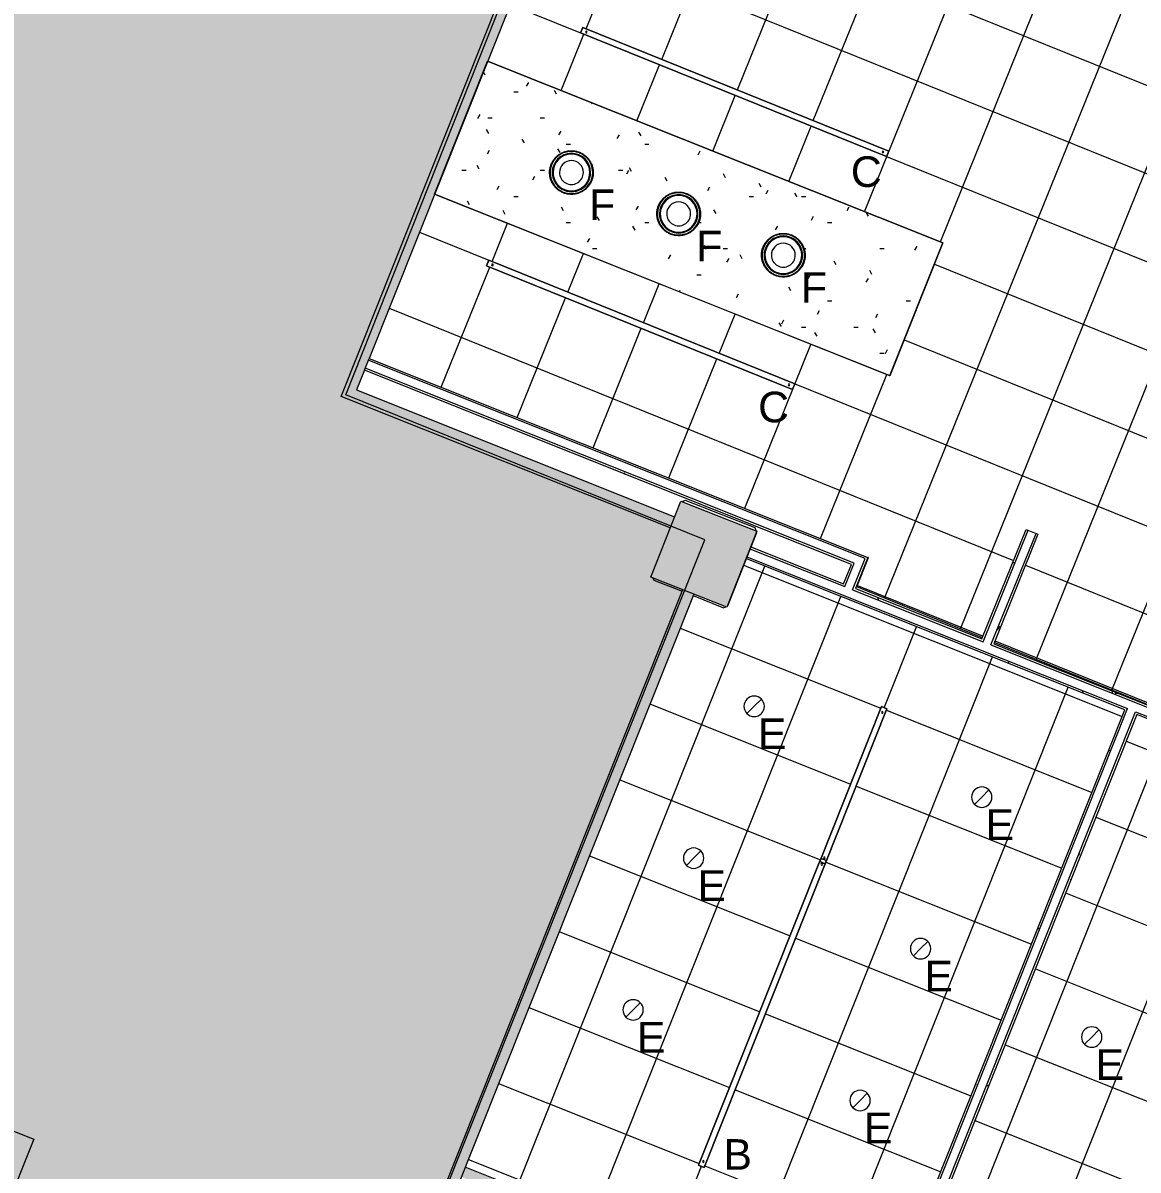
# Model space of a CAD drawing. Header units: inches. Extents: x -13 to 4331, y -638 to 2885.
# Drawn here: x 2482.3 to 2809.9, y 1541.9 to 1878.8 of the extents above; entities that cross this region are included whole.
import ezdxf

# ---------------------------------------------------------------- set-up
doc = ezdxf.new("R2010")
doc.units = ezdxf.units.IN
doc.header["$MEASUREMENT"] = 0
for name, color, linetype, lineweight in [('A-CLNG', 13, 'Continuous', 13), ('A-CLNG-PATT', 13, 'Continuous', 13), ('A-DETL-GENF', 92, 'Continuous', 9), ('A-DETL-THIN', 151, 'Continuous', 9), ('A-WALL', 113, 'Continuous', 9), ('A-WALL-PATT', 111, 'Continuous', 13), ('Chevy Chase Pavilion_3rd Floor Base_dwg', 8, 'Continuous', 9), ('E-LITE-EQPM', 33, 'Continuous', 9), ('E-LITE-EQPM-IDEN', 33, 'Continuous', 9), ('I-WALL', 2, 'Continuous', 13), ('S-COLS', 52, 'Continuous', 13)]:
    doc.layers.add(name, color=color, linetype=linetype, lineweight=lineweight)
doc.styles.add('Arial_4', font='arial.ttf', dxfattribs={"height": 9})
pattern_1 = [(0, (0, 0), (30.72, 7.68), [1.267, -21.773, 1.267, -21.773, -122.88]), (0, (0, 0), (30.72, 7.68), [-46.08, 1.267, -44.813, 1.267, -21.773, -53.76]), (0, (0, 0), (30.72, 7.68), [-115.2, 1.267, -14.093, 1.267, -37.133]), (120, (11.52, 3.84), (-22.011075, 22.7643), [1.267, -21.773, 1.267, -21.773, -122.88]), (120, (11.52, 3.84), (-22.011075, 22.7643), [-46.08, 1.267, -44.813, 1.267, -21.773, -53.76]), (120, (11.52, 3.84), (-22.011075, 22.7643), [-115.2, 1.267, -14.093, 1.267, -37.133]), (240, (15.36, 19.2), (-8.708925, -30.4443), [1.267, -21.773, 1.267, -21.773, -122.88]), (240, (15.36, 19.2), (-8.708925, -30.4443), [-46.08, 1.267, -44.813, 1.267, -21.773, -53.76]), (240, (15.36, 19.2), (-8.708925, -30.4443), [-115.2, 1.267, -14.093, 1.267, -37.133])]

# ---------------------------------------------------------------- blocks, each defined once
blk = doc.blocks.new('Chevy Chase Pavilion_3rd Floor Base_dwg-5020009-FIRST FLOOR')
at = {"layer": 'A-WALL', "color": 253, "flags": 128}
blk.add_lwpolyline([(2392.62, 1587.98), (2485.5, 1550.93), (2476.98, 1529.57), (2471.41, 1531.79), (2477.71, 1547.58), (2390.39, 1582.4)], close=True, dxfattribs=at)
at = {"layer": 'S-COLS', "color": 253, "lineweight": 9, "flags": 128}
for points in [[(2697.78, 1729.59), (2697.4, 1730.47), (2676.95, 1738.57), (2676.08, 1738.2)], [(2689.23, 1707.53), (2689.42, 1707.61), (2697.96, 1729.17), (2697.88, 1729.36)], [(2667.38, 1715.83), (2667.67, 1715.15), (2675.96, 1711.87)], [(2679.21, 1710.58), (2688.12, 1707.05), (2688.79, 1707.34)]]:
    blk.add_lwpolyline(points, dxfattribs=at)
blk = doc.blocks.new('Concrete-Rectangular-Column - 24x24-5082804-FIRST FLOOR')
at = {"layer": 'S-COLS', "lineweight": 9}
blk.add_hatch(color=7, dxfattribs=at).paths.add_polyline_path([(12, -12), (12, 12), (-12, 12), (-12, -12)], flags=0)
at = {"layer": 'S-COLS', "color": 8, "lineweight": 20}
for p, q in [((-12, 12), (12, 12)), ((-12, -12), (-12, 12)), ((12, 12), (12, -12)), ((12, -12), (-12, -12))]:
    blk.add_line(p, q, dxfattribs=at)
blk = doc.blocks.new('L-Pendant-Axis-Sculpt-Direct_Indirect - B-5619444-FIRST FLOOR')
at = {"layer": 'A-DETL-GENF'}
for p, q in [((-48.5, -0.875), (-48.5, 0.875)), ((-48.5, 0.875), (48.5, 0.875)), ((48.5, 0.875), (-48.5, 0.875)), ((-48.5, 0.875), (-48.5, -0.875)), ((48.5, 0.875), (48.5, -0.875)), ((48.5, -0.875), (48.5, 0.875)), ((48.5, -0.875), (-48.5, -0.875)), ((-48.5, -0.875), (48.5, -0.875))]:
    blk.add_line(p, q, dxfattribs=at)
for centre in [(-47, 0), (47, 0)]:
    blk.add_circle(centre, 0.25, dxfattribs=at)
blk = doc.blocks.new('L-Pendant-Axis-Sculpt-Direct_Indirect - SCDI-F-4-4584192-FIRST FLOOR')
at = {"layer": 'A-DETL-GENF'}
for p, q in [((-24.5, -0.875), (-24.5, 0.875)), ((-24.5, 0.875), (24.5, 0.875)), ((24.5, 0.875), (-24.5, 0.875)), ((-24.5, 0.875), (-24.5, -0.875)), ((24.5, 0.875), (24.5, -0.875)), ((24.5, -0.875), (24.5, 0.875)), ((24.5, -0.875), (-24.5, -0.875)), ((-24.5, -0.875), (24.5, -0.875))]:
    blk.add_line(p, q, dxfattribs=at)
for centre in [(-23, 0), (23, 0)]:
    blk.add_circle(centre, 0.25, dxfattribs=at)
blk = doc.blocks.new('L-Recessed Circular - Downlight - 6_-5599324-FIRST FLOOR')
at = {"layer": 'E-LITE-EQPM'}
for q in [(-2.12, -2.12), (2.12, 2.12)]:
    blk.add_line((0, 0), q, dxfattribs=at)
for start, end in [(360, 180), (180, 360)]:
    blk.add_arc((0, 0), 3, start, end, dxfattribs=at)
blk = doc.blocks.new('L-Pendant-Axis-Sculpt-Direct_Indirect - C-5619883-FIRST FLOOR')
at = {"layer": 'A-DETL-GENF'}
for p, q in [((-48.5, -0.875), (-48.5, 0.875)), ((-48.5, 0.875), (48.5, 0.875)), ((48.5, 0.875), (-48.5, 0.875)), ((-48.5, 0.875), (-48.5, -0.875)), ((48.5, 0.875), (48.5, -0.875)), ((48.5, -0.875), (48.5, 0.875)), ((48.5, -0.875), (-48.5, -0.875)), ((-48.5, -0.875), (48.5, -0.875))]:
    blk.add_line(p, q, dxfattribs=at)
for centre in [(-47, 0), (47, 0)]:
    blk.add_circle(centre, 0.25, dxfattribs=at)
blk = doc.blocks.new('L-Pendant Allea - L-Pendant Allea-V11-FIRST FLOOR')
at = {"layer": 'E-LITE-EQPM', "flags": 128}
for points in [[(-6.42, 0), (-6.41, 0.26), (-6.4, 0.51), (-6.37, 0.77), (-6.34, 1.02), (-6.29, 1.28), (-6.24, 1.53), (-6.17, 1.77), (-6.09, 2.02), (-6.01, 2.26), (-5.91, 2.5), (-5.81, 2.73), (-5.69, 2.96), (-5.57, 3.19), (-5.44, 3.41), (-5.3, 3.63), (-5.15, 3.83), (-4.99, 4.04), (-4.83, 4.23), (-4.65, 4.42), (-4.47, 4.61), (-4.29, 4.78), (-4.09, 4.95), (-3.89, 5.11), (-3.68, 5.26), (-3.47, 5.4), (-3.25, 5.54), (-3.03, 5.66), (-2.8, 5.78), (-2.56, 5.89), (-2.33, 5.98), (-2.09, 6.07), (-1.84, 6.15), (-1.59, 6.22), (-1.34, 6.28), (-1.09, 6.33), (-0.84, 6.37), (-0.58, 6.39), (-0.33, 6.41), (-0.07, 6.42), (0.19, 6.42), (0.44, 6.4), (0.7, 6.38), (0.95, 6.35), (1.21, 6.31), (1.46, 6.25), (1.71, 6.19), (1.95, 6.12), (2.2, 6.03), (2.44, 5.94), (2.67, 5.84), (2.9, 5.73), (3.13, 5.61), (3.35, 5.48), (3.57, 5.34), (3.78, 5.19), (3.98, 5.04), (4.18, 4.87), (4.37, 4.7), (4.56, 4.52), (4.73, 4.34), (4.9, 4.14), (5.07, 3.94), (5.22, 3.74), (5.36, 3.53), (5.5, 3.31), (5.63, 3.09), (5.75, 2.86), (5.86, 2.63), (5.96, 2.39), (6.05, 2.15), (6.13, 1.91), (6.2, 1.66), (6.26, 1.41), (6.31, 1.16), (6.36, 0.91), (6.39, 0.65), (6.41, 0.4), (6.42, 0.14), (6.42, 0)], [(-6.3, 0), (-6.29, 0.25), (-6.27, 0.5), (-6.25, 0.75), (-6.21, 1), (-6.17, 1.25), (-6.11, 1.5), (-6.05, 1.74), (-5.98, 1.98), (-5.89, 2.22), (-5.8, 2.45), (-5.7, 2.68), (-5.58, 2.91), (-5.46, 3.13), (-5.33, 3.34), (-5.2, 3.55), (-5.05, 3.76), (-4.89, 3.96), (-4.73, 4.15), (-4.56, 4.34), (-4.39, 4.52), (-4.2, 4.69), (-4.01, 4.85), (-3.81, 5.01), (-3.61, 5.16), (-3.4, 5.3), (-3.19, 5.43), (-2.97, 5.55), (-2.74, 5.67), (-2.51, 5.77), (-2.28, 5.87), (-2.04, 5.95), (-1.8, 6.03), (-1.56, 6.1), (-1.32, 6.16), (-1.07, 6.2), (-0.82, 6.24), (-0.57, 6.27), (-0.32, 6.29), (-0.07, 6.29), (0.18, 6.29), (0.44, 6.28), (0.69, 6.26), (0.94, 6.23), (1.18, 6.18), (1.43, 6.13), (1.67, 6.07), (1.92, 6), (2.15, 5.92), (2.39, 5.82), (2.62, 5.72), (2.85, 5.61), (3.07, 5.5), (3.29, 5.37), (3.5, 5.23), (3.7, 5.09), (3.91, 4.94), (4.1, 4.78), (4.29, 4.61), (4.47, 4.43), (4.64, 4.25), (4.81, 4.06), (4.97, 3.87), (5.12, 3.67), (5.26, 3.46), (5.39, 3.25), (5.52, 3.03), (5.64, 2.8), (5.74, 2.58), (5.84, 2.34), (5.93, 2.11), (6.01, 1.87), (6.08, 1.63), (6.14, 1.38), (6.19, 1.14), (6.23, 0.89), (6.26, 0.64), (6.28, 0.39), (6.29, 0.14), (6.3, 0)], [(6.42, 0), (6.41, -0.26), (6.4, -0.51), (6.37, -0.77), (6.34, -1.02), (6.29, -1.28), (6.24, -1.53), (6.17, -1.77), (6.09, -2.02), (6.01, -2.26), (5.91, -2.5), (5.81, -2.73), (5.69, -2.96), (5.57, -3.19), (5.44, -3.41), (5.3, -3.63), (5.15, -3.83), (4.99, -4.04), (4.83, -4.23), (4.65, -4.42), (4.47, -4.61), (4.29, -4.78), (4.09, -4.95), (3.89, -5.11), (3.68, -5.26), (3.47, -5.4), (3.25, -5.54), (3.03, -5.66), (2.8, -5.78), (2.56, -5.89), (2.33, -5.98), (2.09, -6.07), (1.84, -6.15), (1.59, -6.22), (1.34, -6.28), (1.09, -6.33), (0.84, -6.37), (0.58, -6.39), (0.33, -6.41), (0.07, -6.42), (-0.19, -6.42), (-0.44, -6.4), (-0.7, -6.38), (-0.95, -6.35), (-1.21, -6.31), (-1.46, -6.25), (-1.71, -6.19), (-1.95, -6.12), (-2.2, -6.03), (-2.44, -5.94), (-2.67, -5.84), (-2.9, -5.73), (-3.13, -5.61), (-3.35, -5.48), (-3.57, -5.34), (-3.78, -5.19), (-3.98, -5.04), (-4.18, -4.87), (-4.37, -4.7), (-4.56, -4.52), (-4.73, -4.34), (-4.9, -4.14), (-5.07, -3.94), (-5.22, -3.74), (-5.36, -3.53), (-5.5, -3.31), (-5.63, -3.09), (-5.75, -2.86), (-5.86, -2.63), (-5.96, -2.39), (-6.05, -2.15), (-6.13, -1.91), (-6.2, -1.66), (-6.26, -1.41), (-6.31, -1.16), (-6.36, -0.91), (-6.39, -0.65), (-6.41, -0.4), (-6.42, -0.14), (-6.42, 0)], [(6.3, 0), (6.29, -0.25), (6.27, -0.5), (6.25, -0.75), (6.21, -1), (6.17, -1.25), (6.11, -1.5), (6.05, -1.74), (5.98, -1.98), (5.89, -2.22), (5.8, -2.45), (5.7, -2.68), (5.58, -2.91), (5.46, -3.13), (5.33, -3.34), (5.2, -3.55), (5.05, -3.76), (4.89, -3.96), (4.73, -4.15), (4.56, -4.34), (4.39, -4.52), (4.2, -4.69), (4.01, -4.85), (3.81, -5.01), (3.61, -5.16), (3.4, -5.3), (3.19, -5.43), (2.97, -5.55), (2.74, -5.67), (2.51, -5.77), (2.28, -5.87), (2.04, -5.95), (1.8, -6.03), (1.56, -6.1), (1.32, -6.16), (1.07, -6.2), (0.82, -6.24), (0.57, -6.27), (0.32, -6.29), (0.07, -6.29), (-0.18, -6.29), (-0.44, -6.28), (-0.69, -6.26), (-0.94, -6.23), (-1.18, -6.18), (-1.43, -6.13), (-1.67, -6.07), (-1.92, -6), (-2.15, -5.92), (-2.39, -5.82), (-2.62, -5.72), (-2.85, -5.61), (-3.07, -5.5), (-3.29, -5.37), (-3.5, -5.23), (-3.7, -5.09), (-3.91, -4.94), (-4.1, -4.78), (-4.29, -4.61), (-4.47, -4.43), (-4.64, -4.25), (-4.81, -4.06), (-4.97, -3.87), (-5.12, -3.67), (-5.26, -3.46), (-5.39, -3.25), (-5.52, -3.03), (-5.64, -2.8), (-5.74, -2.58), (-5.84, -2.34), (-5.93, -2.11), (-6.01, -1.87), (-6.08, -1.63), (-6.14, -1.38), (-6.19, -1.14), (-6.23, -0.89), (-6.26, -0.64), (-6.28, -0.39), (-6.29, -0.14), (-6.3, 0)]]:
    blk.add_lwpolyline(points, dxfattribs=at)
at = {"layer": 'E-LITE-EQPM'}
for radius, start, end in [(6.25, 360, 180), (5.65, 360, 180), (5.4, 360, 180), (3.52, 0, 180), (6.25, 180, 360), (5.65, 180, 229.0555), (5.4, 180, 360), (3.52, 180, 0), (5.65, 310.934, 360), (5.65, 229.0909, 310.9091)]:
    blk.add_arc((0, 0), radius, start, end, dxfattribs=at)
blk = doc.blocks.new('L-Pendant Allea - L-Pendant Allea-5615303-FIRST FLOOR')
at = {"layer": 'E-LITE-EQPM', "flags": 128}
for points in [[(-6.42, 0), (-6.41, 0.26), (-6.4, 0.51), (-6.37, 0.77), (-6.34, 1.02), (-6.29, 1.28), (-6.24, 1.53), (-6.17, 1.77), (-6.09, 2.02), (-6.01, 2.26), (-5.91, 2.5), (-5.81, 2.73), (-5.69, 2.96), (-5.57, 3.19), (-5.44, 3.41), (-5.3, 3.63), (-5.15, 3.83), (-4.99, 4.04), (-4.83, 4.23), (-4.65, 4.42), (-4.47, 4.61), (-4.29, 4.78), (-4.09, 4.95), (-3.89, 5.11), (-3.68, 5.26), (-3.47, 5.4), (-3.25, 5.54), (-3.03, 5.66), (-2.8, 5.78), (-2.56, 5.89), (-2.33, 5.98), (-2.09, 6.07), (-1.84, 6.15), (-1.59, 6.22), (-1.34, 6.28), (-1.09, 6.33), (-0.84, 6.37), (-0.58, 6.39), (-0.33, 6.41), (-0.07, 6.42), (0.19, 6.42), (0.44, 6.4), (0.7, 6.38), (0.95, 6.35), (1.21, 6.31), (1.46, 6.25), (1.71, 6.19), (1.95, 6.12), (2.2, 6.03), (2.44, 5.94), (2.67, 5.84), (2.9, 5.73), (3.13, 5.61), (3.35, 5.48), (3.57, 5.34), (3.78, 5.19), (3.98, 5.04), (4.18, 4.87), (4.37, 4.7), (4.56, 4.52), (4.73, 4.34), (4.9, 4.14), (5.07, 3.94), (5.22, 3.74), (5.36, 3.53), (5.5, 3.31), (5.63, 3.09), (5.75, 2.86), (5.86, 2.63), (5.96, 2.39), (6.05, 2.15), (6.13, 1.91), (6.2, 1.66), (6.26, 1.41), (6.31, 1.16), (6.36, 0.91), (6.39, 0.65), (6.41, 0.4), (6.42, 0.14), (6.42, 0)], [(-6.3, 0), (-6.29, 0.25), (-6.27, 0.5), (-6.25, 0.75), (-6.21, 1), (-6.17, 1.25), (-6.11, 1.5), (-6.05, 1.74), (-5.98, 1.98), (-5.89, 2.22), (-5.8, 2.45), (-5.7, 2.68), (-5.58, 2.91), (-5.46, 3.13), (-5.33, 3.34), (-5.2, 3.55), (-5.05, 3.76), (-4.89, 3.96), (-4.73, 4.15), (-4.56, 4.34), (-4.39, 4.52), (-4.2, 4.69), (-4.01, 4.85), (-3.81, 5.01), (-3.61, 5.16), (-3.4, 5.3), (-3.19, 5.43), (-2.97, 5.55), (-2.74, 5.67), (-2.51, 5.77), (-2.28, 5.87), (-2.04, 5.95), (-1.8, 6.03), (-1.56, 6.1), (-1.32, 6.16), (-1.07, 6.2), (-0.82, 6.24), (-0.57, 6.27), (-0.32, 6.29), (-0.07, 6.29), (0.18, 6.29), (0.44, 6.28), (0.69, 6.26), (0.94, 6.23), (1.18, 6.18), (1.43, 6.13), (1.67, 6.07), (1.92, 6), (2.15, 5.92), (2.39, 5.82), (2.62, 5.72), (2.85, 5.61), (3.07, 5.5), (3.29, 5.37), (3.5, 5.23), (3.7, 5.09), (3.91, 4.94), (4.1, 4.78), (4.29, 4.61), (4.47, 4.43), (4.64, 4.25), (4.81, 4.06), (4.97, 3.87), (5.12, 3.67), (5.26, 3.46), (5.39, 3.25), (5.52, 3.03), (5.64, 2.8), (5.74, 2.58), (5.84, 2.34), (5.93, 2.11), (6.01, 1.87), (6.08, 1.63), (6.14, 1.38), (6.19, 1.14), (6.23, 0.89), (6.26, 0.64), (6.28, 0.39), (6.29, 0.14), (6.3, 0)], [(6.42, 0), (6.41, -0.26), (6.4, -0.51), (6.37, -0.77), (6.34, -1.02), (6.29, -1.28), (6.24, -1.53), (6.17, -1.77), (6.09, -2.02), (6.01, -2.26), (5.91, -2.5), (5.81, -2.73), (5.69, -2.96), (5.57, -3.19), (5.44, -3.41), (5.3, -3.63), (5.15, -3.83), (4.99, -4.04), (4.83, -4.23), (4.65, -4.42), (4.47, -4.61), (4.29, -4.78), (4.09, -4.95), (3.89, -5.11), (3.68, -5.26), (3.47, -5.4), (3.25, -5.54), (3.03, -5.66), (2.8, -5.78), (2.56, -5.89), (2.33, -5.98), (2.09, -6.07), (1.84, -6.15), (1.59, -6.22), (1.34, -6.28), (1.09, -6.33), (0.84, -6.37), (0.58, -6.39), (0.33, -6.41), (0.07, -6.42), (-0.19, -6.42), (-0.44, -6.4), (-0.7, -6.38), (-0.95, -6.35), (-1.21, -6.31), (-1.46, -6.25), (-1.71, -6.19), (-1.95, -6.12), (-2.2, -6.03), (-2.44, -5.94), (-2.67, -5.84), (-2.9, -5.73), (-3.13, -5.61), (-3.35, -5.48), (-3.57, -5.34), (-3.78, -5.19), (-3.98, -5.04), (-4.18, -4.87), (-4.37, -4.7), (-4.56, -4.52), (-4.73, -4.34), (-4.9, -4.14), (-5.07, -3.94), (-5.22, -3.74), (-5.36, -3.53), (-5.5, -3.31), (-5.63, -3.09), (-5.75, -2.86), (-5.86, -2.63), (-5.96, -2.39), (-6.05, -2.15), (-6.13, -1.91), (-6.2, -1.66), (-6.26, -1.41), (-6.31, -1.16), (-6.36, -0.91), (-6.39, -0.65), (-6.41, -0.4), (-6.42, -0.14), (-6.42, 0)], [(6.3, 0), (6.29, -0.25), (6.27, -0.5), (6.25, -0.75), (6.21, -1), (6.17, -1.25), (6.11, -1.5), (6.05, -1.74), (5.98, -1.98), (5.89, -2.22), (5.8, -2.45), (5.7, -2.68), (5.58, -2.91), (5.46, -3.13), (5.33, -3.34), (5.2, -3.55), (5.05, -3.76), (4.89, -3.96), (4.73, -4.15), (4.56, -4.34), (4.39, -4.52), (4.2, -4.69), (4.01, -4.85), (3.81, -5.01), (3.61, -5.16), (3.4, -5.3), (3.19, -5.43), (2.97, -5.55), (2.74, -5.67), (2.51, -5.77), (2.28, -5.87), (2.04, -5.95), (1.8, -6.03), (1.56, -6.1), (1.32, -6.16), (1.07, -6.2), (0.82, -6.24), (0.57, -6.27), (0.32, -6.29), (0.07, -6.29), (-0.18, -6.29), (-0.44, -6.28), (-0.69, -6.26), (-0.94, -6.23), (-1.18, -6.18), (-1.43, -6.13), (-1.67, -6.07), (-1.92, -6), (-2.15, -5.92), (-2.39, -5.82), (-2.62, -5.72), (-2.85, -5.61), (-3.07, -5.5), (-3.29, -5.37), (-3.5, -5.23), (-3.7, -5.09), (-3.91, -4.94), (-4.1, -4.78), (-4.29, -4.61), (-4.47, -4.43), (-4.64, -4.25), (-4.81, -4.06), (-4.97, -3.87), (-5.12, -3.67), (-5.26, -3.46), (-5.39, -3.25), (-5.52, -3.03), (-5.64, -2.8), (-5.74, -2.58), (-5.84, -2.34), (-5.93, -2.11), (-6.01, -1.87), (-6.08, -1.63), (-6.14, -1.38), (-6.19, -1.14), (-6.23, -0.89), (-6.26, -0.64), (-6.28, -0.39), (-6.29, -0.14), (-6.3, 0)]]:
    blk.add_lwpolyline(points, dxfattribs=at)
at = {"layer": 'E-LITE-EQPM'}
for radius, start, end in [(6.25, 360, 180), (5.65, 360, 180), (5.4, 360, 180), (3.52, 0, 180), (6.25, 180, 360), (5.65, 180, 360), (5.4, 180, 360), (3.52, 180, 0)]:
    blk.add_arc((0, 0), radius, start, end, dxfattribs=at)

msp = doc.modelspace()

# ---------------------------------------------------------------- hatches: boundary and pattern name
at = {"layer": 'A-CLNG-PATT'}
h = msp.add_hatch(dxfattribs=at)
h.set_pattern_fill('FP_25', color=256, style=0, pattern_type=2)
h.set_pattern_definition(pattern_1)
h.paths.add_polyline_path([(3073.38, 810.11), (3073.38, 886.84), (3071.75, 886.84), (3071.75, 810.11)], flags=0)
h.paths.add_polyline_path([(3069.63, 810.11), (3071.25, 810.11), (3071.25, 886.84), (3069.63, 886.84), (3069.63, 818.11)], flags=0)
h.paths.add_polyline_path([(2917.48, 926.11), (2917.48, 989.32), (2848.28, 1091.41), (2846.52, 1090.17), (2915.6, 988.3), (2915.6, 926.11)], flags=0)
h.paths.add_polyline_path([(2917.98, 926.11), (2919.57, 926.11), (2919.6, 988.98), (2849.56, 1092.27), (2848.69, 1091.69), (2917.48, 990.21), (2917.48, 989.32), (2917.98, 988.58), (2917.98, 951.36)], flags=0)
h.paths.add_polyline_path([(2914.05, 1410.38), (2990.98, 1603.32), (2990.28, 1603.6), (2965.05, 1540.31), (2964.58, 1540.5), (2989.82, 1603.78), (2988.39, 1604.35), (2911.45, 1411.42), (2912.88, 1410.85), (2937.91, 1473.62), (2938.37, 1473.44), (2913.34, 1410.67), (2913.92, 1410.44)], flags=0)
h.paths.add_polyline_path([(2732.11, 1491.57), (2733.27, 1494.47), (2612.27, 1542.72), (2611.12, 1539.82), (2730.77, 1492.1)], flags=0)
h.paths.add_polyline_path([(3176.24, 1529.44), (3176.71, 1533.28), (3088.06, 1568.63), (3087.46, 1567.13), (3176.22, 1531.73), (3176.03, 1531.27), (3087.27, 1566.66), (3086.69, 1565.15), (3176.22, 1529.45)], flags=0)
h.paths.add_polyline_path([(3083.19, 1566.55), (3083.79, 1568.05), (3028.34, 1590.16), (3027.74, 1588.66), (3082.32, 1566.89)], flags=0)
h.paths.add_polyline_path([(3083.98, 1568.52), (3084.56, 1570.04), (3029.13, 1592.14), (3028.53, 1590.63), (3083.79, 1568.59)], flags=0)
h.paths.add_polyline_path([(3025.42, 1751.7), (3061.25, 1841.57), (3059.75, 1842.18), (3057.85, 1837.38), (3057.39, 1837.57), (3059.29, 1842.37), (3057.67, 1843.04), (3022.01, 1753.06), (3023.64, 1752.41), (3044.12, 1804.1), (3044.59, 1803.92), (3024.1, 1752.22), (3024.83, 1751.93)], flags=0)
h.paths.add_polyline_path([(3146.33, 2020.36), (3146.82, 2021.55), (3110.96, 2036.04), (3111.15, 2036.51), (3147.01, 2022.04), (3147.82, 2024.05), (3074.06, 2053.57), (3073.33, 2051.78), (3077.77, 2049.99), (3077.58, 2049.53), (3073.15, 2051.32), (3072.67, 2050.13), (3145.84, 2020.56)], flags=0)
h.paths.add_polyline_path([(3069.19, 2051.53), (3069.67, 2052.72), (3013.01, 2075.62), (3013.2, 2076.08), (3069.86, 2053.19), (3070.57, 2054.96), (2975.98, 2092.81), (2975.39, 2091.35), (2979.82, 2089.57), (2979.63, 2089.1), (2975.2, 2090.89), (2974.72, 2089.7), (3066.82, 2052.49)], flags=0)
h.paths.add_polyline_path([(2971.25, 2091.11), (2971.73, 2092.3), (2967.28, 2094.09), (2967.47, 2094.55), (2971.91, 2092.76), (2972.49, 2094.21), (2851.37, 2142.68), (2850.94, 2141.63), (2934.09, 2108.04), (2933.9, 2107.58), (2850.76, 2141.17), (2850.28, 2139.98), (2968.88, 2092.06)], flags=0)
h.paths.add_polyline_path([(2846.8, 2141.38), (2847.28, 2142.58), (2781.38, 2169.2), (2781.57, 2169.66), (2847.47, 2143.04), (2847.89, 2144.07), (2745.44, 2185.07), (2745.18, 2184.36), (2748.19, 2183.15), (2748, 2182.69), (2744.98, 2183.91), (2744.5, 2182.72), (2843.85, 2142.58)], flags=0)
h = msp.add_hatch(dxfattribs=at)
h.set_pattern_fill('FP_6', color=256, style=0, pattern_type=2)
h.set_pattern_definition([(338, (2892.317, 1905.82), (-8.9906, -22.2524), []), (248, (2892.317, 1905.82), (-22.2524, 8.9906), [])])
h.paths.add_polyline_path([(3084.58, 1570.03), (3109.08, 1631.51), (3020.06, 1748.39), (3021.93, 1753.09), (3022.03, 1753.09), (3059.06, 1846.52), (3074.57, 1840.37), (3146.35, 2020.36), (2744.5, 2182.72), (2618.82, 1867.56), (2752.58, 1814.18), (2737.01, 1775.16), (2603.26, 1828.5), (2584.01, 1780.28), (2730.77, 1721.75), (2727.29, 1713.13), (2764.21, 1698.22), (2777.07, 1730.04), (2780.54, 1728.64), (2767.69, 1696.81), (2846.02, 1665.16), (2906.84, 1815.69), (2879.04, 1826.77), (2880.43, 1830.26), (2940.94, 1806.12), (2879.42, 1651.84), (3084.56, 1570.04)], flags=0)
h.paths.add_polyline_path([(3056.91, 1605.82), (3055.28, 1606.47), (3073.43, 1651.99), (3075.06, 1651.34), (3063.13, 1621.42)], flags=0)
h.paths.add_polyline_path([(2990.15, 1632.8), (2988.52, 1633.44), (3006.67, 1678.96), (3008.3, 1678.31), (2997.61, 1651.5)], flags=0)
h.paths.add_polyline_path([(2923.39, 1659.77), (2921.77, 1660.42), (2939.92, 1705.93), (2941.54, 1705.28), (2923.53, 1660.11)], flags=0)
h.paths.add_polyline_path([(2842.44, 1719.66), (2820.75, 1728.42), (2829.51, 1750.12), (2851.21, 1741.35), (2843.78, 1722.97)], flags=0)
h.paths.add_polyline_path([(2959.35, 1748.78), (2957.73, 1749.42), (2975.88, 1794.94), (2977.51, 1794.29), (2970.27, 1776.16)], flags=0)
h.paths.add_polyline_path([(2708.46, 1771.14), (2618.53, 1807.47), (2619.18, 1809.1), (2709.12, 1772.76)], flags=0)
h.paths.add_polyline_path([(2869.67, 1786.16), (2847.97, 1794.93), (2856.73, 1816.63), (2878.43, 1807.86), (2873.43, 1795.49)], flags=0)
h.paths.add_polyline_path([(3030.1, 1798.91), (3028.48, 1799.56), (3100.78, 1978.51), (3102.4, 1977.85), (3032.13, 1803.92)], flags=0)
h.paths.add_polyline_path([(2943.28, 1832.74), (2941.65, 1833.39), (3013.95, 2012.34), (3015.57, 2011.68), (2944.64, 1836.1)], flags=0)
h.paths.add_polyline_path([(2736.06, 1839.53), (2646.13, 1875.86), (2646.78, 1877.49), (2736.72, 1841.15)], flags=0)
h.paths.add_polyline_path([(2854.1, 1868.3), (2852.48, 1868.95), (2924.78, 2047.9), (2926.4, 2047.24), (2860.07, 1883.05)], flags=0)
h.paths.add_polyline_path([(2764.37, 1904.8), (2762.75, 1905.46), (2835.05, 2084.41), (2836.67, 2083.75), (2774.37, 1929.56)], flags=0)
h.paths.add_polyline_path([(2675.36, 1940.77), (2673.74, 1941.42), (2746.04, 2120.37), (2747.66, 2119.71), (2684.36, 1963.03)], flags=0)
h.paths.add_polyline_path([(2840.25, 1957.2), (2817.94, 1966.04), (2826.78, 1988.36), (2849.09, 1979.51)], flags=0)
h = msp.add_hatch(dxfattribs=at)
h.set_pattern_fill('FP_24', color=256, style=0, pattern_type=2)
h.set_pattern_definition(pattern_1)
h.paths.add_polyline_path([(2737.02, 1775.16), (2752.57, 1814.22), (2618.82, 1867.52), (2603.26, 1828.5), (2734.51, 1776.16)], flags=0)
h.paths.add_polyline_path([(2706.54, 1804.21), (2704.82, 1804.24), (2703.23, 1804.68), (2701.9, 1805.44), (2700.67, 1806.64), (2699.86, 1807.98), (2699.45, 1809.3), (2699.3, 1810.58), (2699.49, 1811.98), (2699.97, 1813.39), (2700.73, 1814.58), (2702.02, 1815.81), (2703.46, 1816.55), (2704.91, 1816.94), (2706.62, 1816.91), (2708.2, 1816.48), (2709.53, 1815.71), (2710.75, 1814.54), (2711.58, 1813.17), (2711.99, 1811.85), (2712.14, 1810.58), (2711.95, 1809.17), (2711.47, 1807.77), (2710.71, 1806.58), (2709.42, 1805.35), (2707.98, 1804.6), (2706.59, 1804.22)], flags=0)
h.paths.add_polyline_path([(2675.79, 1816.35), (2674.07, 1816.39), (2672.48, 1816.82), (2671.15, 1817.59), (2669.92, 1818.78), (2669.11, 1820.13), (2668.7, 1821.45), (2668.55, 1822.72), (2668.74, 1824.13), (2669.22, 1825.53), (2669.98, 1826.72), (2671.27, 1827.95), (2672.71, 1828.7), (2674.17, 1829.09), (2675.87, 1829.06), (2677.46, 1828.62), (2678.79, 1827.85), (2680.01, 1826.66), (2680.83, 1825.31), (2681.24, 1823.99), (2681.39, 1822.72), (2681.2, 1821.31), (2680.72, 1819.91), (2679.96, 1818.72), (2678.67, 1817.49), (2677.23, 1816.74), (2675.84, 1816.37)], flags=0)
h.paths.add_polyline_path([(2644.28, 1828.5), (2642.56, 1828.53), (2640.98, 1828.96), (2639.65, 1829.73), (2638.42, 1830.92), (2637.6, 1832.27), (2637.19, 1833.59), (2637.04, 1834.86), (2637.23, 1836.27), (2637.71, 1837.67), (2638.47, 1838.86), (2639.76, 1840.09), (2641.2, 1840.84), (2642.66, 1841.23), (2644.36, 1841.2), (2645.95, 1840.77), (2647.37, 1839.91), (2648.51, 1838.81), (2649.32, 1837.46), (2649.73, 1836.14), (2649.88, 1834.87), (2649.69, 1833.46), (2649.21, 1832.06), (2648.45, 1830.86), (2647.16, 1829.64), (2645.73, 1828.89), (2644.33, 1828.51)], flags=0)
h = msp.add_hatch(dxfattribs=at)
h.set_pattern_fill('FP_16', color=256, style=0, pattern_type=2)
h.set_pattern_definition([(68.258, (2708.508, 1610.325), (22.2927, -8.8903), []), (338.258, (2708.508, 1610.325), (-8.8903, -22.2927), [])])
h.paths.add_polyline_path([(2733.27, 1494.47), (2806.08, 1677.06), (2694.75, 1721.44), (2689.11, 1707.22), (2679.41, 1711.06), (2612.27, 1542.72), (2730.77, 1495.47)], flags=0)
h.paths.add_polyline_path([(2682.46, 1542.66), (2680.84, 1543.31), (2734.55, 1677.99), (2736.18, 1677.34), (2683.02, 1544.05)], flags=0)
h.paths.add_polyline_path([(2728.26, 1559.3), (2727.49, 1559.41), (2726.76, 1559.71), (2726.14, 1560.18), (2725.66, 1560.8), (2725.36, 1561.53), (2725.26, 1562.3), (2725.36, 1563.08), (2725.66, 1563.8), (2726.14, 1564.43), (2726.76, 1564.9), (2727.49, 1565.2), (2728.26, 1565.3), (2729.04, 1565.2), (2729.76, 1564.9), (2730.38, 1564.43), (2730.86, 1563.8), (2731.16, 1563.08), (2731.26, 1562.3), (2731.16, 1561.53), (2730.86, 1560.8), (2730.38, 1560.18), (2729.76, 1559.71), (2729.04, 1559.41)], flags=0)
h.paths.add_polyline_path([(2661.58, 1585.9), (2660.81, 1586), (2660.08, 1586.3), (2659.46, 1586.77), (2658.99, 1587.4), (2658.69, 1588.12), (2658.58, 1588.9), (2658.69, 1589.67), (2658.99, 1590.4), (2659.46, 1591.02), (2660.08, 1591.49), (2660.81, 1591.79), (2661.58, 1591.9), (2662.36, 1591.79), (2663.08, 1591.49), (2663.71, 1591.02), (2664.18, 1590.4), (2664.48, 1589.67), (2664.58, 1588.9), (2664.48, 1588.12), (2664.18, 1587.4), (2663.71, 1586.77), (2663.08, 1586.3), (2662.36, 1586)], flags=0)
h.paths.add_polyline_path([(2746.04, 1603.89), (2745.27, 1603.99), (2744.54, 1604.29), (2743.92, 1604.77), (2743.44, 1605.39), (2743.14, 1606.11), (2743.04, 1606.89), (2743.14, 1607.67), (2743.44, 1608.39), (2743.92, 1609.01), (2744.54, 1609.49), (2745.27, 1609.79), (2746.04, 1609.89), (2746.82, 1609.79), (2747.54, 1609.49), (2748.16, 1609.01), (2748.64, 1608.39), (2748.94, 1607.67), (2749.04, 1606.89), (2748.94, 1606.11), (2748.64, 1605.39), (2748.11, 1604.73), (2747.54, 1604.29), (2746.82, 1603.99)], flags=0)
h.paths.add_polyline_path([(2679.37, 1630.48), (2678.59, 1630.58), (2677.87, 1630.88), (2677.24, 1631.36), (2676.77, 1631.98), (2676.47, 1632.7), (2676.37, 1633.48), (2676.47, 1634.26), (2676.77, 1634.98), (2677.24, 1635.6), (2677.87, 1636.08), (2678.59, 1636.38), (2679.44, 1636.47), (2680.14, 1636.38), (2680.87, 1636.08), (2681.49, 1635.6), (2681.96, 1634.98), (2682.26, 1634.26), (2682.37, 1633.48), (2682.26, 1632.7), (2681.96, 1631.98), (2681.49, 1631.36), (2680.87, 1630.88), (2680.14, 1630.58), (2679.44, 1630.49)], flags=0)
h.paths.add_polyline_path([(2764.02, 1648.39), (2763.25, 1648.5), (2762.52, 1648.8), (2761.9, 1649.27), (2761.43, 1649.89), (2761.13, 1650.62), (2761.02, 1651.39), (2761.13, 1652.17), (2761.43, 1652.89), (2761.9, 1653.52), (2762.52, 1653.99), (2763.25, 1654.29), (2764.02, 1654.39), (2764.8, 1654.29), (2765.52, 1653.99), (2766.14, 1653.52), (2766.62, 1652.89), (2766.92, 1652.17), (2767.02, 1651.39), (2766.92, 1650.62), (2766.62, 1649.89), (2766.14, 1649.27), (2765.52, 1648.8), (2764.8, 1648.5)], flags=0)
h.paths.add_polyline_path([(2697.15, 1675.07), (2696.37, 1675.17), (2695.65, 1675.47), (2695.02, 1675.94), (2694.55, 1676.57), (2694.25, 1677.29), (2694.15, 1678.07), (2694.25, 1678.84), (2694.55, 1679.57), (2695.02, 1680.19), (2695.65, 1680.66), (2696.37, 1680.96), (2697.15, 1681.07), (2697.92, 1680.96), (2698.65, 1680.66), (2699.27, 1680.19), (2699.79, 1679.45), (2700.04, 1678.84), (2700.15, 1678.07), (2700.02, 1677.24), (2699.74, 1676.57), (2699.27, 1675.94), (2698.65, 1675.47), (2697.92, 1675.17)], flags=0)
h = msp.add_hatch(dxfattribs=at)
h.set_pattern_fill('FP_17', color=256, style=0, pattern_type=2)
h.set_pattern_definition([(68.259, (2869.278, 1539.407), (22.2928, -8.89), []), (338.259, (2869.278, 1539.407), (-8.89, -22.2928), [])])
h.paths.add_polyline_path([(2911.45, 1411.42), (2988.36, 1604.36), (2809.56, 1675.67), (2746.95, 1518.67), (2779.17, 1505.82), (2764.84, 1469.89), (2911.01, 1411.59)], flags=0)
h.paths.add_polyline_path([(2866.26, 1462.71), (2864.63, 1463.36), (2918.34, 1598.04), (2919.97, 1597.39), (2867.84, 1466.68)], flags=0)
h.paths.add_polyline_path([(2911.33, 1480.93), (2910.55, 1481.03), (2909.83, 1481.33), (2909.21, 1481.81), (2908.73, 1482.43), (2908.43, 1483.15), (2908.33, 1483.93), (2908.43, 1484.7), (2908.73, 1485.43), (2909.21, 1486.05), (2909.83, 1486.53), (2910.55, 1486.83), (2911.45, 1486.91), (2912.11, 1486.83), (2912.83, 1486.53), (2913.45, 1486.05), (2913.93, 1485.43), (2914.23, 1484.7), (2914.33, 1483.93), (2914.23, 1483.15), (2913.93, 1482.43), (2913.45, 1481.81), (2912.83, 1481.33), (2912.11, 1481.03), (2911.45, 1480.94)], flags=0)
h.paths.add_polyline_path([(2799.38, 1489.38), (2797.75, 1490.03), (2851.46, 1624.71), (2853.09, 1624.06), (2804.19, 1501.44)], flags=0)
h.paths.add_polyline_path([(2928.33, 1523.93), (2927.55, 1524.03), (2926.83, 1524.33), (2926.21, 1524.81), (2925.73, 1525.43), (2925.43, 1526.15), (2925.33, 1526.93), (2925.43, 1527.7), (2925.73, 1528.43), (2926.21, 1529.05), (2926.83, 1529.53), (2927.55, 1529.83), (2928.33, 1529.93), (2929.11, 1529.83), (2929.95, 1529.43), (2930.45, 1529.05), (2930.93, 1528.43), (2931.23, 1527.7), (2931.33, 1526.93), (2931.23, 1526.15), (2930.93, 1525.43), (2930.45, 1524.81), (2929.83, 1524.33), (2929.11, 1524.03)], flags=0)
h.paths.add_polyline_path([(2776.33, 1533.93), (2775.55, 1534.03), (2774.83, 1534.33), (2774.21, 1534.81), (2773.73, 1535.43), (2773.43, 1536.15), (2773.33, 1536.93), (2773.43, 1537.7), (2773.73, 1538.43), (2774.21, 1539.05), (2774.87, 1539.54), (2775.55, 1539.83), (2776.33, 1539.93), (2777.11, 1539.83), (2777.83, 1539.53), (2778.45, 1539.05), (2778.93, 1538.43), (2779.24, 1537.61), (2779.33, 1536.93), (2779.17, 1536.02), (2778.93, 1535.43), (2778.45, 1534.81), (2777.83, 1534.33), (2777.11, 1534.03)], flags=0)
h.paths.add_polyline_path([(2947.33, 1568.93), (2946.55, 1569.03), (2945.83, 1569.33), (2945.21, 1569.81), (2944.73, 1570.43), (2944.43, 1571.15), (2944.33, 1571.93), (2944.43, 1572.7), (2944.73, 1573.43), (2945.21, 1574.05), (2945.83, 1574.53), (2946.55, 1574.83), (2947.33, 1574.93), (2948.11, 1574.83), (2948.83, 1574.53), (2949.45, 1574.05), (2949.93, 1573.43), (2950.23, 1572.7), (2950.33, 1571.93), (2950.23, 1571.15), (2949.93, 1570.43), (2949.45, 1569.81), (2948.83, 1569.33), (2948.11, 1569.03)], flags=0)
h.paths.add_polyline_path([(2796.33, 1577.93), (2795.55, 1578.03), (2794.83, 1578.33), (2794.21, 1578.81), (2793.73, 1579.43), (2793.43, 1580.15), (2793.33, 1580.93), (2793.43, 1581.7), (2793.73, 1582.43), (2794.21, 1583.05), (2794.83, 1583.53), (2795.55, 1583.83), (2796.33, 1583.93), (2797.11, 1583.83), (2797.83, 1583.53), (2798.45, 1583.05), (2798.93, 1582.43), (2799.23, 1581.7), (2799.33, 1580.93), (2799.23, 1580.15), (2798.93, 1579.43), (2798.45, 1578.81), (2797.83, 1578.33), (2797.11, 1578.03)], flags=0)
h.paths.add_polyline_path([(2813.33, 1621.93), (2812.55, 1622.03), (2811.83, 1622.33), (2811.21, 1622.81), (2810.73, 1623.43), (2810.43, 1624.15), (2810.33, 1624.93), (2810.43, 1625.7), (2810.73, 1626.43), (2811.21, 1627.05), (2811.83, 1627.53), (2812.55, 1627.83), (2813.33, 1627.93), (2814.11, 1627.83), (2814.83, 1627.53), (2815.45, 1627.05), (2815.93, 1626.43), (2816.23, 1625.7), (2816.33, 1624.93), (2816.23, 1624.15), (2815.93, 1623.43), (2815.45, 1622.81), (2814.83, 1622.33), (2814.11, 1622.03)], flags=0)
at = {"layer": 'A-DETL-GENF'}
h = msp.add_hatch(color=9, dxfattribs=at)
h.paths.add_polyline_path([(4083.46, -637.79), (4083.46, 1816.94), (3765.31, 1943.81), (3760.18, 1930.9), (3690.61, 1755.35), (3767.42, 1755.35), (3767.42, 1719.35), (3794.92, 1719.35), (3794.92, 1744.23), (3809.38, 1724.34), (3849.1, 1764.07), (3923.14, 1764.07), (3923.14, 1563.07), (4073.14, 1563.07), (4073.14, 1559.57), (3919.64, 1559.57), (3919.64, 1760.57), (3850.55, 1760.57), (3808.95, 1718.97), (3798.42, 1733.46), (3798.42, 1715.85), (3763.92, 1715.85), (3763.92, 1751.85), (3688.48, 1751.85), (3500.08, 1331.54), (3500.08, 1314.17), (3484.98, 1314.17), (3484.98, 1299.92), (3481.48, 1299.92), (3481.48, 1314.17), (3150.67, 1314.17), (3150.67, 1043.48), (3073.38, 1157.52), (3073.38, 805.86), (2828.96, 805.86), (2828.62, 806.36), (2828.25, 806.36), (2828.25, 806.9), (2828.02, 807.26), (2827.91, 807.19), (2408.51, 1425.94), (2411.61, 1428.05), (2412, 1427.47), (2447.28, 1451.39), (2475.9, 1409.17), (2584.64, 1482.88), (2676.15, 1712.35), (2666.8, 1716.06), (2672.5, 1730.46), (2575.76, 1769.04), (2626.37, 1895.96), (2525.51, 1936.18), (2510.61, 1898.8), (2481.84, 1910.28), (2443.21, 1813.41), (2255.44, 1888.29), (2296.87, 1992.18), (2442.32, 1934.18), (2439.54, 1927.21), (2301.06, 1982.44), (2265.19, 1892.48), (2439.02, 1823.16), (2477.65, 1920.02), (2506.42, 1908.55), (2522.48, 1948.83), (2529.45, 1946.05), (2528.29, 1943.15), (2625.03, 1904.57), (2634.66, 1928.72), (2638.78, 1927.07), (2638.83, 1927.18), (2639.55, 1926.89), (2654.29, 1964.07), (2653.64, 1964.33), (2653.69, 1964.46), (2649.57, 1966.1), (2681.92, 2047.21), (2633.23, 2066.62), (2607.75, 2001.73), (2559.69, 2020.9), (2556.45, 2012.79), (2549.49, 2015.57), (2578.54, 2088.43), (2578.04, 2088.64), (2604.38, 2154.69), (2712.38, 2111.62), (2774.37, 2267.06), (2793.23, 2259.54), (2818.42, 2322.69), (2132.91, 2596.07), (2015.28, 2304.93), (1758.36, 2406.75), (1837.95, 2607.55), (1136.65, 2885.49), (-13.25, -15.92), (408.26, -637.79), (3500.08, -637.79)], flags=0)
h.paths.add_polyline_path([(2633.84, 575.55), (2631.16, 577.8), (2742.24, 710.19), (3074.5, 710.19), (3074.5, 706.69), (2743.87, 706.69), (2732.37, 692.98)], flags=0)
h.paths.add_polyline_path([(3481.48, 1254.24), (3481.48, 1259.92), (3484.98, 1259.92), (3484.98, 1254.24)], flags=0)
h.paths.add_polyline_path([(2603.52, 2011.49), (2626.27, 2069.4), (2585.5, 2085.64), (2562.46, 2027.86), (2587.78, 2017.77)], flags=0)
h.paths.add_polyline_path([(2684.69, 2054.18), (2705.48, 2106.29), (2608.56, 2144.94), (2587.78, 2092.83), (2673.74, 2058.55)], flags=0)
at = {"layer": 'A-WALL-PATT', "lineweight": 9}
h = msp.add_hatch(color=7, dxfattribs=at)
h.paths.add_polyline_path([(2579.01, 1767.74), (2642.08, 1925.88), (2638.83, 1927.18), (2575.76, 1769.04)], flags=0)
h.paths.add_polyline_path([(2656.89, 1963.03), (2716.72, 2113.04), (2715.49, 2110.38), (2712.55, 2111.55), (2687.68, 2049.18), (2686.04, 2045.57), (2684.48, 2041.14), (2653.87, 1964.39), (2653.69, 1964.46), (2653.64, 1964.33), (2653.87, 1964.24)], flags=0)
h.paths.add_polyline_path([(2712.27, 2111.33), (2712.55, 2111.55), (2712.38, 2111.62), (2712.35, 2111.55)], flags=0)
h = msp.add_hatch(dxfattribs=at)
h.set_pattern_fill('FP_1', color=256, style=0, pattern_type=2)
h.set_pattern_definition(pattern_1)
h.paths.add_polyline_path([(2729.78, 1721.48), (2730.01, 1722.06), (2584.01, 1780.28), (2583.79, 1779.7), (2729.35, 1721.65)], flags=0)
h = msp.add_hatch(dxfattribs=at)
h.set_pattern_fill('FP_1', color=256, style=0, pattern_type=2)
h.set_pattern_definition(pattern_1)
h.paths.add_polyline_path([(2725.71, 1719.74), (2725.94, 1720.32), (2582.85, 1777.38), (2582.62, 1776.8), (2724.25, 1720.32)], flags=0)
for points in [[(2672.5, 1730.46), (2673.79, 1733.71), (2580.31, 1770.99), (2579.01, 1767.74), (2666.8, 1732.73)], [(2607.63, 1531.09), (2679.41, 1711.06), (2676.15, 1712.35), (2604.38, 1532.38), (2604.61, 1532.29)]]:
    msp.add_hatch(color=7, dxfattribs=at).paths.add_polyline_path(points, flags=0)
h = msp.add_hatch(dxfattribs=at)
h.set_pattern_fill('FP_1', color=256, style=0, pattern_type=2)
h.set_pattern_definition(pattern_1)
h.paths.add_polyline_path([(2764.64, 1697.62), (2777.65, 1729.81), (2777.07, 1730.04), (2764.06, 1697.85), (2764.41, 1697.71)], flags=0)
h = msp.add_hatch(dxfattribs=at)
h.set_pattern_fill('FP_1', color=256, style=0, pattern_type=2)
h.set_pattern_definition(pattern_1)
h.paths.add_polyline_path([(2767.54, 1696.46), (2780.54, 1728.64), (2779.96, 1728.87), (2766.96, 1696.69)], flags=0)
h = msp.add_hatch(dxfattribs=at)
h.set_pattern_fill('FP_1', color=256, style=0, pattern_type=2)
h.set_pattern_definition(pattern_1)
h.paths.add_polyline_path([(3027.74, 1588.66), (3027.97, 1589.24), (3027.74, 1589.33)], flags=0)
h.paths.add_polyline_path([(3027.74, 1588.66), (3027.74, 1589.33), (2990.51, 1604.17), (2990.28, 1603.6), (3020.46, 1591.56)], flags=0)
h.paths.add_polyline_path([(2989.82, 1603.78), (2990.05, 1604.36), (2809.21, 1676.48), (2808.98, 1675.9), (2988.36, 1604.36)], flags=0)
h.paths.add_polyline_path([(2806.66, 1676.82), (2806.89, 1677.4), (2694.98, 1722.03), (2694.75, 1721.45), (2806.08, 1677.05)], flags=0)
h = msp.add_hatch(dxfattribs=at)
h.set_pattern_fill('FP_1', color=256, style=0, pattern_type=2)
h.set_pattern_definition(pattern_1)
h.paths.add_polyline_path([(3028.9, 1591.56), (3029.13, 1592.14), (2878.84, 1652.08), (2878.61, 1651.5), (3020.13, 1595.06)], flags=0)
h.paths.add_polyline_path([(2876.29, 1652.42), (2876.52, 1653), (2866.87, 1656.81), (2866.28, 1656.41), (2866.89, 1656.17)], flags=0)
h.paths.add_polyline_path([(2865.58, 1656.69), (2864.95, 1657.61), (2848.93, 1664), (2848.69, 1663.43), (2857.02, 1660.11)], flags=0)
h.paths.add_polyline_path([(2846.37, 1664.35), (2846.6, 1664.93), (2766.96, 1696.69), (2766.73, 1696.11), (2846.02, 1664.49)], flags=0)
h.paths.add_polyline_path([(2764.41, 1697.04), (2764.64, 1697.62), (2726.31, 1712.9), (2726.08, 1712.32), (2764.02, 1697.19)], flags=0)
h.paths.add_polyline_path([(2723.76, 1713.25), (2723.99, 1713.83), (2696.13, 1724.94), (2695.9, 1724.35), (2707.48, 1719.74)], flags=0)
h = msp.add_hatch(dxfattribs=at)
h.set_pattern_fill('FP_1', color=256, style=0, pattern_type=2)
h.set_pattern_definition(pattern_1)
h.paths.add_polyline_path([(2742.88, 1516.9), (2806.66, 1676.82), (2806.08, 1677.06), (2742.3, 1517.14)], flags=0)
h = msp.add_hatch(dxfattribs=at)
h.set_pattern_fill('FP_1', color=256, style=0, pattern_type=2)
h.set_pattern_definition(pattern_1)
h.paths.add_polyline_path([(2746.72, 1518.09), (2809.56, 1675.67), (2808.98, 1675.9), (2746.14, 1518.32)], flags=0)

# ---------------------------------------------------------------- linework, layer by layer
at = {"layer": 'A-CLNG'}
for p, q in [((2603.26, 1828.5), (2618.83, 1867.56)), ((2752.58, 1814.22), (2618.82, 1867.56)), ((2618.83, 1867.56), (2752.59, 1814.21)), ((2603.26, 1828.55), (2737.02, 1775.21)), ((2737.02, 1775.16), (2603.26, 1828.5)), ((2737.02, 1775.21), (2752.58, 1814.22)), ((2752.59, 1814.21), (2737.02, 1775.16)), ((2730.77, 1721.75), (2730.59, 1721.82)), ((2727.29, 1713.13), (2730.77, 1721.75)), ((2764.21, 1698.22), (2727.29, 1713.13)), ((2846.02, 1665.16), (2767.69, 1696.81)), ((2733.27, 1494.47), (2612.27, 1542.72))]:
    msp.add_line(p, q, dxfattribs=at)
for centre, start, end in [((2697.15, 1678.07), 0, 180), ((2697.15, 1678.07), 180, 0), ((2764.02, 1651.39), 0, 180), ((2764.02, 1651.39), 180, 0), ((2679.37, 1633.48), 0, 180), ((2679.37, 1633.48), 180, 0), ((2746.04, 1606.89), 0, 180), ((2746.04, 1606.89), 180, 0), ((2661.58, 1588.9), 0, 180), ((2661.58, 1588.9), 180, 0), ((2796.33, 1580.93), 0, 180), ((2796.33, 1580.93), 180, 0), ((2728.26, 1562.3), 0, 180), ((2728.26, 1562.3), 180, 0)]:
    msp.add_arc(centre, 3, start, end, dxfattribs=at)
at = {"layer": 'A-DETL-THIN'}
for p, q in [((2577.2, 1769.55), (2774.37, 2267.06)), ((2682.63, 1726.95), (2577.2, 1769.55)), ((2585.54, 1483.49), (2682.63, 1726.95))]:
    msp.add_line(p, q, dxfattribs=at)
at = {"layer": 'A-WALL', "lineweight": 13}
for p, q in [((2582.62, 1776.8), (2584.01, 1780.28)), ((2729.78, 1721.48), (2583.78, 1779.7)), ((2726.52, 1720.08), (2582.85, 1777.38)), ((2764.41, 1697.04), (2777.65, 1729.81)), ((2766.73, 1696.11), (2779.96, 1728.87)), ((2694.98, 1722.03), (2806.89, 1677.4)), ((2695.9, 1724.35), (2723.76, 1713.25)), ((2723.76, 1713.25), (2726.52, 1720.08)), ((2726.08, 1712.32), (2729.78, 1721.48)), ((2726.08, 1712.32), (2764.41, 1697.04)), ((2766.73, 1696.11), (2846.37, 1664.35)), ((2742.88, 1516.9), (2806.89, 1677.4)), ((2746.14, 1518.32), (2809.21, 1676.48)), ((2809.21, 1676.48), (3027.97, 1589.24))]:
    msp.add_line(p, q, dxfattribs=at)
at = {"layer": 'I-WALL', "color": 8, "lineweight": 20}
for p, q in [((2575.76, 1769.04), (2638.83, 1927.18)), ((2642.08, 1925.88), (2584.01, 1780.28)), ((2582.62, 1776.8), (2580.31, 1770.99)), ((2672.5, 1730.46), (2575.76, 1769.04)), ((2580.31, 1770.99), (2673.79, 1733.71)), ((2584.64, 1482.88), (2676.15, 1712.35)), ((2679.41, 1711.06), (2608.83, 1534.09))]:
    msp.add_line(p, q, dxfattribs=at)
at = {"layer": 'I-WALL'}
for p, q in [((2584.01, 1780.28), (2730.59, 1721.82)), ((2725.71, 1719.74), (2582.62, 1776.8)), ((2764.06, 1697.85), (2777.07, 1730.04)), ((2780.54, 1728.64), (2767.54, 1696.46)), ((2777.07, 1730.04), (2780.54, 1728.64)), ((2695.44, 1723.19), (2696.13, 1724.94)), ((2696.13, 1724.94), (2723.41, 1714.06)), ((2730.59, 1721.82), (2726.9, 1712.67)), ((2806.08, 1677.06), (2694.75, 1721.45)), ((2723.41, 1714.06), (2725.71, 1719.74)), ((2726.9, 1712.67), (2764.06, 1697.85)), ((2767.54, 1696.46), (2846.02, 1665.16)), ((2742.3, 1517.14), (2806.08, 1677.06)), ((2809.56, 1675.67), (2746.95, 1518.67)), ((2989.82, 1603.78), (2809.56, 1675.67))]:
    msp.add_line(p, q, dxfattribs=at)

# ---------------------------------------------------------------- block references
at = {"layer": 'Chevy Chase Pavilion_3rd Floor Base_dwg', "color": 253}
msp.add_blockref('Chevy Chase Pavilion_3rd Floor Base_dwg-5020009-FIRST FLOOR', (0, 0), dxfattribs=at)
at = {"layer": 'E-LITE-EQPM', "extrusion": (0, 0, -1)}
for name, p, rotation in [('L-Pendant-Axis-Sculpt-Direct_Indirect - C-5619883-FIRST FLOOR', (-2691.42, 1858.51), 202.000000000001), ('L-Pendant-Axis-Sculpt-Direct_Indirect - C-5619883-FIRST FLOOR', (-2663.82, 1790.12), 202.000000000001), ('L-Pendant-Axis-Sculpt-Direct_Indirect - SCDI-F-4-4584192-FIRST FLOOR', (-2726.29, 1654.91), 291.7420000000045), ('L-Pendant-Axis-Sculpt-Direct_Indirect - B-5619444-FIRST FLOOR', (-2699.62, 1588.03), 291.7420000000045)]:
    msp.add_blockref(name, p, dxfattribs=dict(at, rotation=rotation))
at = {"layer": 'E-LITE-EQPM', "rotation": 180.0060026375197}
for name, p in [('L-Pendant Allea - L-Pendant Allea-5615303-FIRST FLOOR', (2643.46, 1834.86)), ('L-Pendant Allea - L-Pendant Allea-5615303-FIRST FLOOR', (2674.97, 1822.72)), ('L-Pendant Allea - L-Pendant Allea-V11-FIRST FLOOR', (2705.72, 1810.58))]:
    msp.add_blockref(name, p, dxfattribs=at)
at = {"layer": 'E-LITE-EQPM'}
for p in [(2697.15, 1678.07), (2764.02, 1651.39), (2679.37, 1633.48), (2746.04, 1606.89), (2661.58, 1588.9), (2796.33, 1580.93), (2728.26, 1562.3)]:
    msp.add_blockref('L-Recessed Circular - Downlight - 6_-5599324-FIRST FLOOR', p, dxfattribs=at)
at = {"layer": 'S-COLS', "lineweight": 9, "rotation": 338.3805545101675}
msp.add_blockref('Concrete-Rectangular-Column - 24x24-5082804-FIRST FLOOR', (2682.37, 1722.79), dxfattribs=at)

# ---------------------------------------------------------------- texts
at = {"layer": 'E-LITE-EQPM-IDEN', "char_height": 9, "attachment_point": 1, "style": 'Arial_4'}
for s, insert, width in [('C', (2725.55, 1839.63), 11.211), ('F', (2648.63, 1829.88), 9.393), ('F', (2680.14, 1817.74), 9.393), ('F', (2710.89, 1805.59), 9.393), ('C', (2698.32, 1770.49), 11.211), ('E', (2698.27, 1674.5), 10.302), ('E', (2765.14, 1647.83), 10.302), ('E', (2680.49, 1629.91), 10.302), ('E', (2747.16, 1603.32), 10.302), ('E', (2662.71, 1585.33), 10.302), ('E', (2797.45, 1577.36), 10.302), ('E', (2729.38, 1558.74), 10.302), ('B', (2688.13, 1550.94), 10.302)]:
    msp.add_mtext(s, dxfattribs=dict(at, insert=insert, width=width))

doc.saveas('drawing.dxf')
